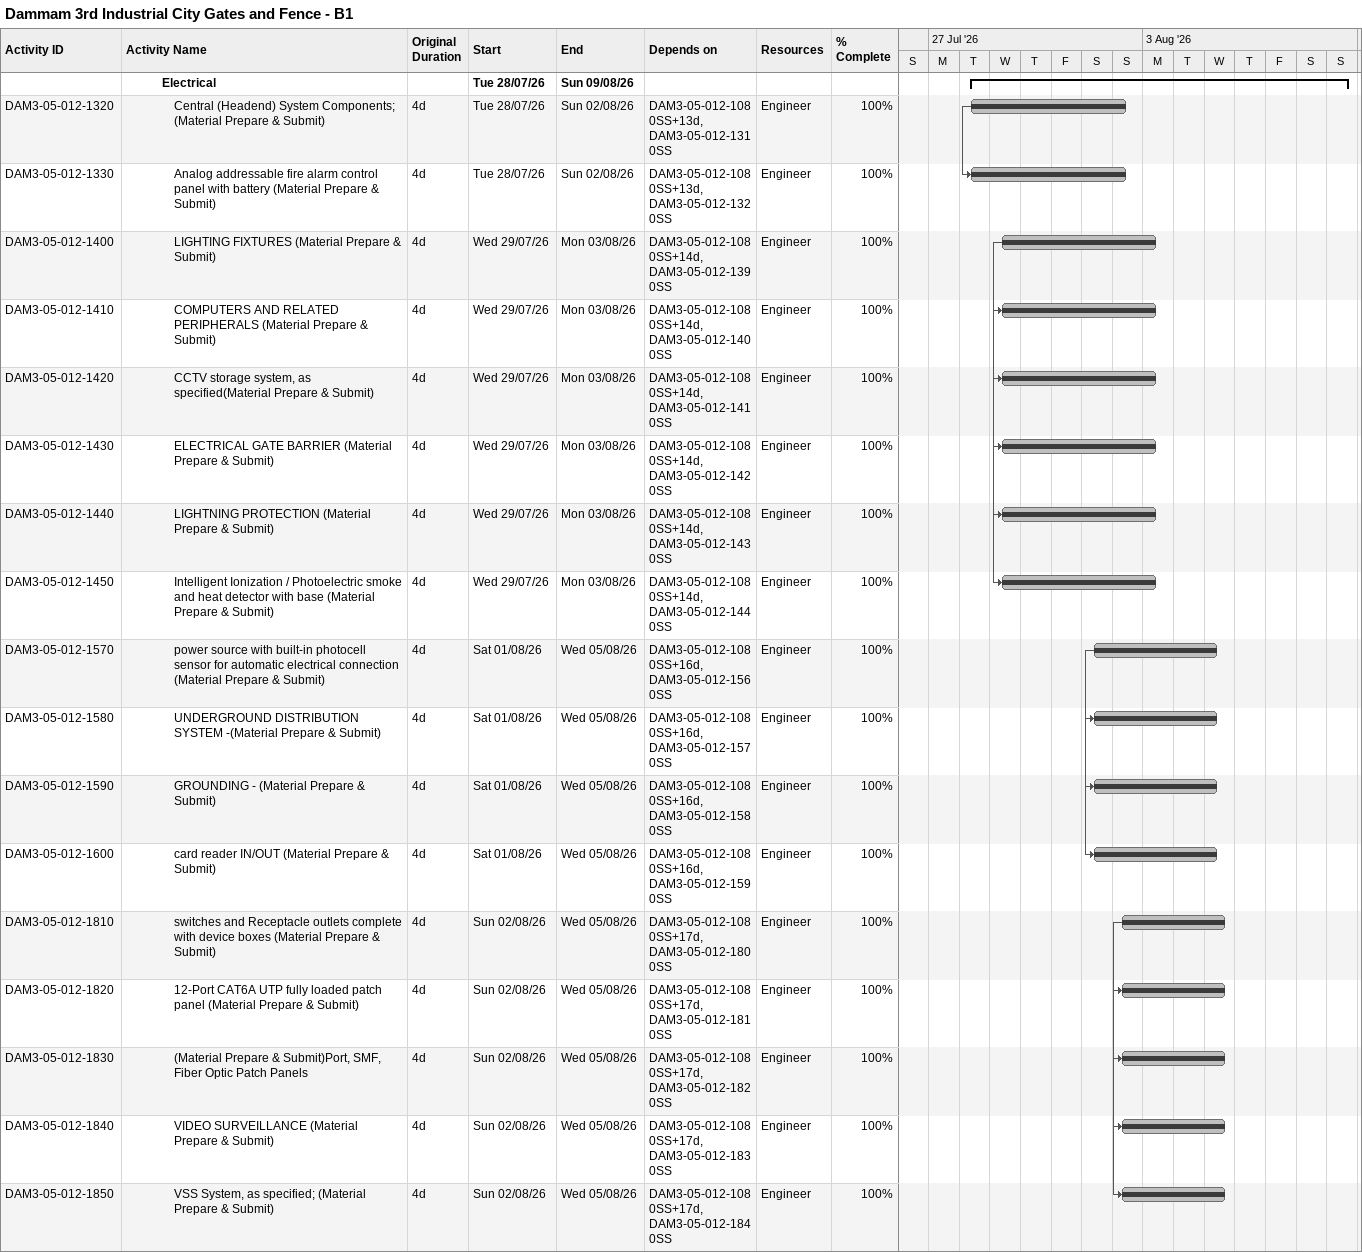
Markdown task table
Dammam 3rd Industrial City Gates and Fence - B1

| ID | Level | Task | Original duration | Start | Finish | Predecessors | Resources | % complete |
|---|---|---|---|---|---|---|---|---|
|  | 4 | **Electrical** |  | 2026-07-28 | 2026-08-09 |  |  |  |
| DAM3-05-012-1320 | 5 | Central (Headend) System Components; (Material Prepare & Submit) | 4d | 2026-07-28 | 2026-08-02 | DAM3-05-012-1080SS+13d, DAM3-05-012-1310SS | Engineer | 100 |
| DAM3-05-012-1330 | 5 | Analog addressable fire alarm control panel with battery (Material Prepare & Submit) | 4d | 2026-07-28 | 2026-08-02 | DAM3-05-012-1080SS+13d, DAM3-05-012-1320SS | Engineer | 100 |
| DAM3-05-012-1400 | 5 | LIGHTING FIXTURES (Material Prepare & Submit) | 4d | 2026-07-29 | 2026-08-03 | DAM3-05-012-1080SS+14d, DAM3-05-012-1390SS | Engineer | 100 |
| DAM3-05-012-1410 | 5 | COMPUTERS AND RELATED PERIPHERALS (Material Prepare & Submit) | 4d | 2026-07-29 | 2026-08-03 | DAM3-05-012-1080SS+14d, DAM3-05-012-1400SS | Engineer | 100 |
| DAM3-05-012-1420 | 5 | CCTV storage system, as specified(Material Prepare & Submit) | 4d | 2026-07-29 | 2026-08-03 | DAM3-05-012-1080SS+14d, DAM3-05-012-1410SS | Engineer | 100 |
| DAM3-05-012-1430 | 5 | ELECTRICAL GATE BARRIER (Material Prepare & Submit) | 4d | 2026-07-29 | 2026-08-03 | DAM3-05-012-1080SS+14d, DAM3-05-012-1420SS | Engineer | 100 |
| DAM3-05-012-1440 | 5 | LIGHTNING PROTECTION (Material Prepare & Submit) | 4d | 2026-07-29 | 2026-08-03 | DAM3-05-012-1080SS+14d, DAM3-05-012-1430SS | Engineer | 100 |
| DAM3-05-012-1450 | 5 | Intelligent Ionization / Photoelectric smoke and heat detector with base (Material Prepare & Submit) | 4d | 2026-07-29 | 2026-08-03 | DAM3-05-012-1080SS+14d, DAM3-05-012-1440SS | Engineer | 100 |
| DAM3-05-012-1570 | 5 | power source with built-in photocell sensor for automatic electrical connection (Material Prepare & Submit) | 4d | 2026-08-01 | 2026-08-05 | DAM3-05-012-1080SS+16d, DAM3-05-012-1560SS | Engineer | 100 |
| DAM3-05-012-1580 | 5 | UNDERGROUND DISTRIBUTION SYSTEM -(Material Prepare & Submit) | 4d | 2026-08-01 | 2026-08-05 | DAM3-05-012-1080SS+16d, DAM3-05-012-1570SS | Engineer | 100 |
| DAM3-05-012-1590 | 5 | GROUNDING - (Material Prepare & Submit) | 4d | 2026-08-01 | 2026-08-05 | DAM3-05-012-1080SS+16d, DAM3-05-012-1580SS | Engineer | 100 |
| DAM3-05-012-1600 | 5 | card reader IN/OUT (Material Prepare & Submit) | 4d | 2026-08-01 | 2026-08-05 | DAM3-05-012-1080SS+16d, DAM3-05-012-1590SS | Engineer | 100 |
| DAM3-05-012-1810 | 5 | switches and Receptacle outlets complete with device boxes (Material Prepare & Submit) | 4d | 2026-08-02 | 2026-08-05 | DAM3-05-012-1080SS+17d, DAM3-05-012-1800SS | Engineer | 100 |
| DAM3-05-012-1820 | 5 | 12-Port CAT6A UTP fully loaded patch panel (Material Prepare & Submit) | 4d | 2026-08-02 | 2026-08-05 | DAM3-05-012-1080SS+17d, DAM3-05-012-1810SS | Engineer | 100 |
| DAM3-05-012-1830 | 5 | (Material Prepare & Submit)Port, SMF, Fiber Optic Patch Panels | 4d | 2026-08-02 | 2026-08-05 | DAM3-05-012-1080SS+17d, DAM3-05-012-1820SS | Engineer | 100 |
| DAM3-05-012-1840 | 5 | VIDEO SURVEILLANCE (Material Prepare & Submit) | 4d | 2026-08-02 | 2026-08-05 | DAM3-05-012-1080SS+17d, DAM3-05-012-1830SS | Engineer | 100 |
| DAM3-05-012-1850 | 5 | VSS System, as specified; (Material Prepare & Submit) | 4d | 2026-08-02 | 2026-08-05 | DAM3-05-012-1080SS+17d, DAM3-05-012-1840SS | Engineer | 100 |
